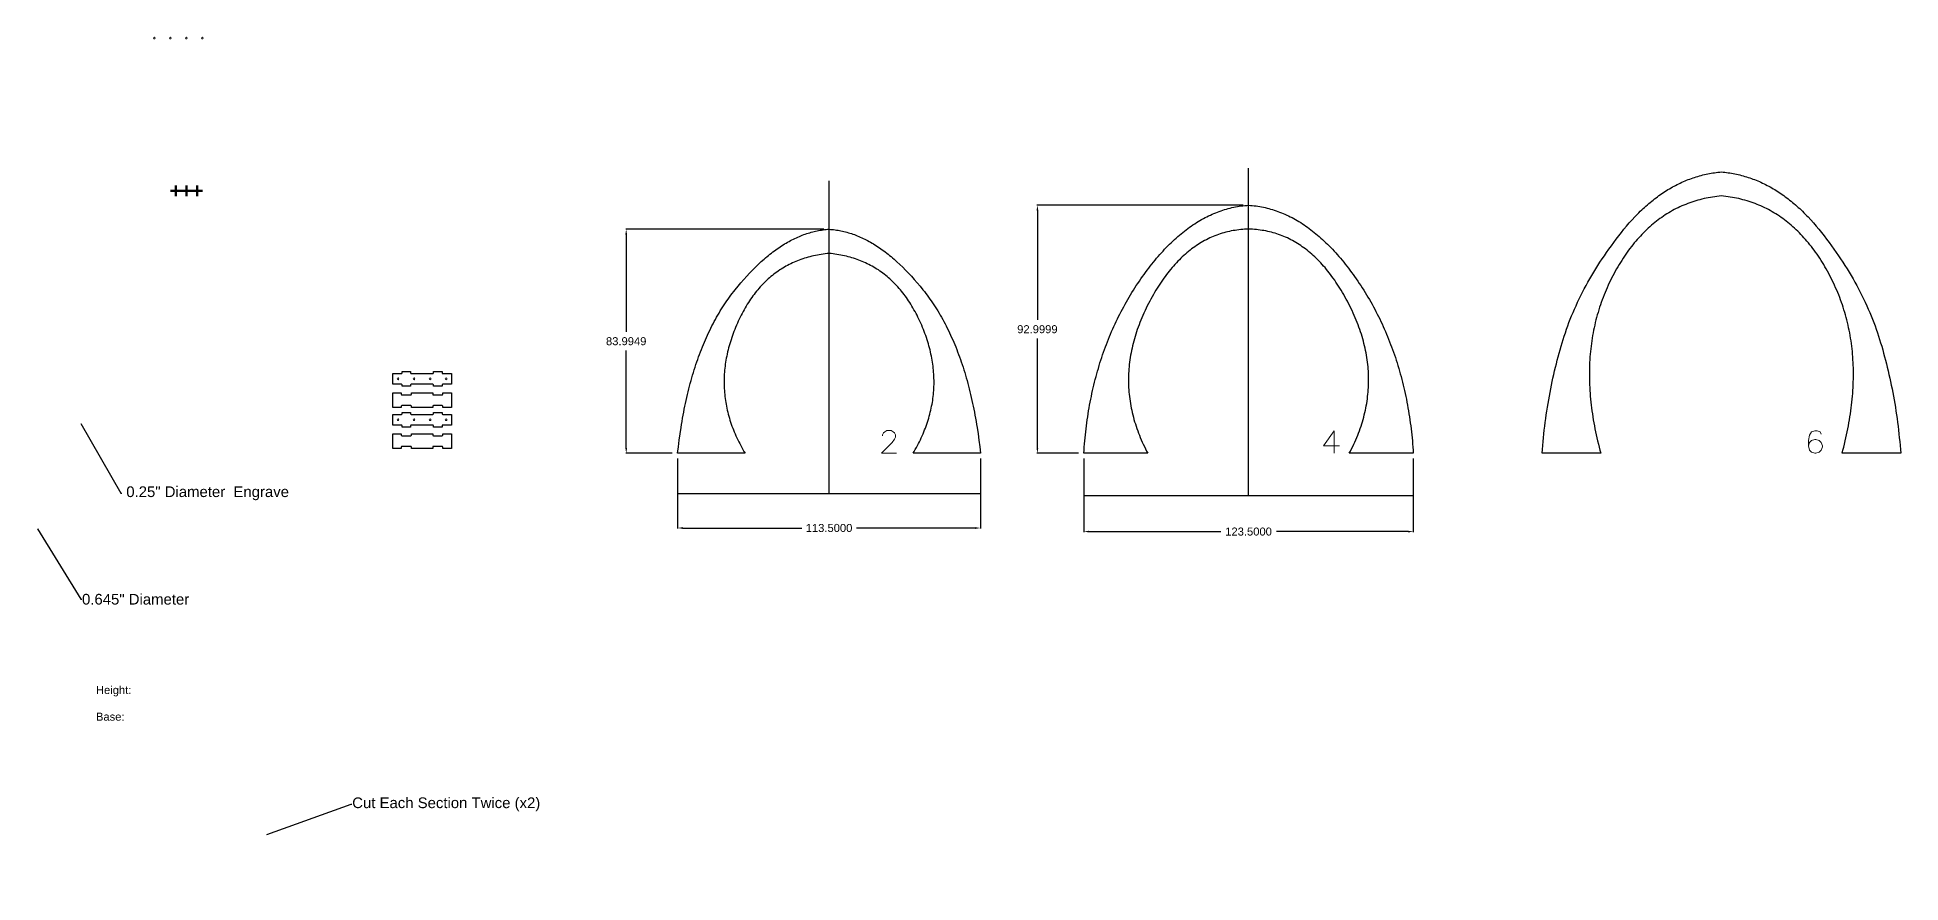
# Model space of a CAD drawing. Header units: inches. Extents: x -241 to 12541, y -1696 to 1281.
# Drawn here: x -241 to 458, y 34 to 351 of the extents above; entities that cross this region are included whole.
import ezdxf
from ezdxf import colors
from ezdxf.entities.mleader import LeaderData, LeaderLine
from ezdxf.math import Vec2, Vec3

# ---------------------------------------------------------------- set-up
doc = ezdxf.new("R2010")
doc.units = ezdxf.units.IN
doc.header["$MEASUREMENT"] = 0
doc.header["$PDMODE"] = 2
doc.header["$PDSIZE"] = 2
for name, color, linetype, lineweight in [('Annotation', 7, 'Continuous', 9), ('Drilling', 3, 'Continuous', 13), ('Engrave', 4, 'Continuous', 50)]:
    doc.layers.add(name, color=color, linetype=linetype, lineweight=lineweight)
doc.styles.get("Standard").update_dxf_attribs({"font": 'Arial.ttf'})
doc.dimstyles.get("Standard").update_dxf_attribs({"dimtxt": 3, "dimasz": 2, "dimexe": 0.18, "dimexo": 2, "dimgap": 2, "dimtad": 0, "dimtih": 1, "dimtoh": 1, "dimdec": 4, "dimzin": 0, "dimdsep": 46, "dimtxsty": 'Standard', "dimcen": 0.09, "dimadec": 0, "dimazin": 0, "dimtfac": 1, "dimtdec": 4, "dimtofl": 0, "dimtmove": 0, "dimatfit": 3, "dimfxl": 1, "dimtolj": 1, "dimtzin": 0, "dimarcsym": 0})

# ---------------------------------------------------------------- blocks, each defined once
blk = doc.blocks.new('*U124')
at = {"layer": 'Drilling'}
blk.add_circle((0, 0), 0.333, dxfattribs=at)
blk = doc.blocks.new('*U125')
at = {"layer": 'Drilling', "color": 0, "linetype": 'ByBlock', "lineweight": -2, "transparency": 16777216}
for p in [(-18, 0), (-12, 0), (-6, 0), (0, 0)]:
    blk.add_blockref('*U124', p, dxfattribs=at)
blk = doc.blocks.new('*U318')
at = {"layer": 'Drilling'}
blk.add_circle((0, 0), 0.333, dxfattribs=at)
blk = doc.blocks.new('*U319')
at = {"layer": 'Drilling', "color": 0, "linetype": 'ByBlock', "lineweight": -2, "transparency": 16777216}
for p in [(-18, 0), (-12, 0), (-6, 0), (0, 0)]:
    blk.add_blockref('*U318', p, dxfattribs=at)
blk = doc.blocks.new('*D504')
at = {"color": 0, "lineweight": -2, "transparency": 16777216}
for p, q in [((-0.76, 192.84), (-0.76, 166.66)), ((112.74, 192.84), (112.74, 166.66)), ((1.24, 166.84), (45.75, 166.84)), ((110.74, 166.84), (66.24, 166.84))]:
    blk.add_line(p, q, dxfattribs=at)
at = {"color": 0, "transparency": 16777216}
for points in [[(1.24, 167.17), (1.24, 166.5), (-0.76, 166.84)], [(110.74, 167.17), (110.74, 166.5), (112.74, 166.84)]]:
    blk.add_solid(points, dxfattribs=at)
at = {"color": 0, "transparency": 16777216, "insert": (55.99, 166.84), "char_height": 3, "attachment_point": 5}
blk.add_mtext('\\A1;113.5000', dxfattribs=at)
blk = doc.blocks.new('*D505')
at = {"color": 0, "lineweight": -2, "transparency": 16777216}
for p, q in [((151.48, 192.84), (151.48, 165.31)), ((274.98, 192.84), (274.98, 165.31)), ((153.48, 165.49), (202.81, 165.49)), ((272.98, 165.49), (223.64, 165.49))]:
    blk.add_line(p, q, dxfattribs=at)
at = {"color": 0, "transparency": 16777216}
for points in [[(153.48, 165.83), (153.48, 165.16), (151.48, 165.49)], [(272.98, 165.83), (272.98, 165.16), (274.98, 165.49)]]:
    blk.add_solid(points, dxfattribs=at)
at = {"color": 0, "transparency": 16777216, "insert": (213.23, 165.49), "char_height": 3, "attachment_point": 5}
blk.add_mtext('\\A1;123.5000', dxfattribs=at)
blk = doc.blocks.new('*D506')
at = {"color": 0, "lineweight": -2, "transparency": 16777216}
for p, q in [((211.23, 287.84), (133.9, 287.84)), ((134.08, 285.84), (134.08, 244.86)), ((134.08, 196.84), (134.08, 237.82)), ((149.48, 194.84), (133.9, 194.84))]:
    blk.add_line(p, q, dxfattribs=at)
at = {"color": 0, "transparency": 16777216}
for points in [[(133.75, 285.84), (134.42, 285.84), (134.08, 287.84)], [(133.75, 196.84), (134.42, 196.84), (134.08, 194.84)]]:
    blk.add_solid(points, dxfattribs=at)
at = {"color": 0, "transparency": 16777216, "insert": (134.08, 241.34), "char_height": 3, "attachment_point": 5}
blk.add_mtext('\\A1;92.9999', dxfattribs=at)
blk = doc.blocks.new('*D507')
at = {"color": 0, "lineweight": -2, "transparency": 16777216}
for p, q in [((53.99, 278.84), (-20.22, 278.84)), ((-20.04, 276.84), (-20.04, 240.36)), ((-20.04, 196.84), (-20.04, 233.32)), ((-2.76, 194.84), (-20.22, 194.84))]:
    blk.add_line(p, q, dxfattribs=at)
at = {"color": 0, "transparency": 16777216}
for points in [[(-20.37, 276.84), (-19.7, 276.84), (-20.04, 278.84)], [(-20.37, 196.84), (-19.7, 196.84), (-20.04, 194.84)]]:
    blk.add_solid(points, dxfattribs=at)
at = {"color": 0, "transparency": 16777216, "insert": (-20.04, 236.84), "char_height": 3, "attachment_point": 5}
blk.add_mtext('\\A1;83.9949', dxfattribs=at)
blk = doc.blocks.new('*U520')
at = {"layer": 'Engrave'}
blk.add_point((0, 0), dxfattribs=at)
blk = doc.blocks.new('*U521')
at = {"layer": 'Engrave', "color": 0, "linetype": 'ByBlock', "lineweight": -2, "transparency": 16777216}
for p in [(0, 0), (4, 0), (8, 0)]:
    blk.add_blockref('*U520', p, dxfattribs=at)

msp = doc.modelspace()

# ---------------------------------------------------------------- linework, layer by layer
for p, q in [((213.22508, 179.07634), (213.22508, 301.71345)), ((55.99485, 179.74885), (55.99485, 296.94762)), ((-0.75514, 179.74928), (112.74485, 179.74842)), ((151.47508, 179.07634), (274.97508, 179.07634))]:
    msp.add_line(p, q)
for points in [[(391.09675, 300.27461), (391.73845, 300.2028), (392.37783, 300.1223), (393.01487, 300.03313), (393.64958, 299.93528), (394.28196, 299.82874), (394.91201, 299.71353), (395.53972, 299.58964), (396.1651, 299.45706), (396.78815, 299.31581), (397.40887, 299.16587), (398.02725, 299.00726), (398.6433, 298.83997), (399.25702, 298.66399), (399.86841, 298.47934), (400.47747, 298.286), (401.08419, 298.08399), (401.68858, 297.87329), (402.29064, 297.65392), (402.89036, 297.42586), (403.48776, 297.18913), (404.08282, 296.94371), (404.67555, 296.68962), (405.26594, 296.42684), (405.85401, 296.15539), (406.43974, 295.87525), (407.02314, 295.58644), (407.60421, 295.28894), (408.18294, 294.98277), (408.75934, 294.66791), (409.33341, 294.34438), (409.90515, 294.01216), (410.47456, 293.67126), (411.04163, 293.32169), (411.60637, 292.96343), (412.16878, 292.5965), (412.72886, 292.22088), (413.2866, 291.83658), (413.84201, 291.44361), (414.39509, 291.04195), (414.94584, 290.63161), (415.49425, 290.2126), (416.04034, 289.7849), (416.58409, 289.34853), (417.1255, 288.90347), (417.66459, 288.44973), (418.20134, 287.98731), (418.73576, 287.51622), (419.26785, 287.03644), (419.79761, 286.54798), (420.32503, 286.05085), (420.85012, 285.54503), (421.37288, 285.03053), (421.89331, 284.50735), (422.4114, 283.9755), (422.92717, 283.43496), (423.95169, 282.32784), (424.96689, 281.18601), (425.97276, 280.00945), (426.9693, 278.79818), (427.95204, 277.56886), (428.91649, 276.33819), (429.86267, 275.10617), (430.79056, 273.87279), (431.70018, 272.63806), (432.59151, 271.40197), (433.46457, 270.16452), (434.31935, 268.92572), (435.15584, 267.68557), (435.97406, 266.44406), (436.774, 265.20119), (437.55565, 263.95697), (438.31903, 262.7114), (439.06412, 261.46447), (439.79094, 260.21618), (440.49948, 258.96654), (441.18973, 257.71554), (441.86171, 256.46319), (442.51541, 255.20949), (443.15083, 253.95443), (443.76796, 252.69801), (444.36682, 251.44024), (444.9474, 250.18111), (445.5097, 248.92063), (446.05371, 247.65879), (446.57945, 246.3956), (447.08691, 245.13105), (447.57609, 243.86515), (448.04698, 242.59789), (448.4996, 241.32928), (448.93394, 240.05931), (449.35, 238.78799), (449.75233, 237.51282), (450.14547, 236.23131), (450.52943, 234.94346), (450.90421, 233.64927), (451.26981, 232.34874), (451.62623, 231.04187), (451.97346, 229.72865), (452.31152, 228.4091), (452.64039, 227.08321), (452.96007, 225.75097), (453.27058, 224.4124), (453.57191, 223.06748), (453.86405, 221.71622), (454.14701, 220.35863), (454.42078, 218.99469), (454.68538, 217.62441), (454.94079, 216.24779), (455.18703, 214.86483), (455.42408, 213.47553), (455.65194, 212.07989), (455.87063, 210.67791), (456.08013, 209.26959), (456.28045, 207.85493), (456.47159, 206.43392), (456.65355, 205.00658), (456.82632, 203.57289), (456.98992, 202.13287), (457.14433, 200.6865), (457.28956, 199.2338), (457.4256, 197.77475), (457.55247, 196.30936), (457.67015, 194.83764), (435.66457, 194.83766), (435.97928, 196.0027), (436.28198, 197.16332), (436.57266, 198.31952), (436.85133, 199.4713), (437.11799, 200.61866), (437.37263, 201.7616), (437.61525, 202.90013), (437.84586, 204.03423), (438.06446, 205.16392), (438.27104, 206.28919), (438.46561, 207.41004), (438.64817, 208.52647), (438.8187, 209.63848), (438.97723, 210.74608), (439.12374, 211.84925), (439.25823, 212.94801), (439.38072, 214.04235), (439.49118, 215.13227), (439.58963, 216.21777), (439.67607, 217.29885), (439.7505, 218.37551), (439.8129, 219.44776), (439.8633, 220.51558), (439.90168, 221.57899), (439.92804, 222.63798), (439.94239, 223.69255), (439.94473, 224.7427), (439.93505, 225.78844), (439.91336, 226.82975), (439.87965, 227.86665), (439.83393, 228.89913), (439.7762, 229.92719), (439.70645, 230.95083), (439.62468, 231.97005), (439.5309, 232.98485), (439.42511, 233.99523), (439.3073, 235.0012), (439.17748, 236.00275), (439.03564, 236.99988), (438.88179, 237.99259), (438.71592, 238.98088), (438.53804, 239.96475), (438.34815, 240.9442), (438.14624, 241.91924), (437.93231, 242.88986), (437.70637, 243.85606), (437.46842, 244.81783), (437.21845, 245.7752), (436.95647, 246.72814), (436.68248, 247.67666), (436.39646, 248.62077), (436.09844, 249.56045), (435.7884, 250.49572), (435.46635, 251.42657), (435.13228, 252.353), (434.78619, 253.27501), (434.4281, 254.19261), (434.05798, 255.10578), (433.67586, 256.01454), (433.28172, 256.91888), (432.87556, 257.81879), (432.45739, 258.7143), (432.02721, 259.60538), (431.58501, 260.49204), (431.13376, 261.37021), (430.67644, 262.23579), (430.21304, 263.0888), (429.74356, 263.92923), (429.268, 264.75708), (428.78637, 265.57235), (428.29866, 266.37504), (427.80487, 267.16515), (427.305, 267.94268), (426.79906, 268.70764), (426.28703, 269.46002), (425.76893, 270.19981), (425.24476, 270.92703), (424.7145, 271.64167), (424.17817, 272.34373), (423.63576, 273.03321), (423.08727, 273.71011), (422.5327, 274.37443), (421.97206, 275.02618), (421.40534, 275.66534), (420.83254, 276.29193), (420.25366, 276.90594), (419.66871, 277.50737), (419.07768, 278.09622), (418.48057, 278.67249), (417.87738, 279.23618), (417.26812, 279.78729), (416.65277, 280.32582), (416.03135, 280.85178), (415.40385, 281.36515), (414.77028, 281.86595), (414.13063, 282.35417), (413.48489, 282.82981), (412.83309, 283.29287), (412.1752, 283.74335), (411.51124, 284.18125), (410.84119, 284.60657), (410.16507, 285.01932), (409.48288, 285.41948), (408.7946, 285.80707), (408.10025, 286.18208), (407.39982, 286.5445), (406.69331, 286.89435), (405.98073, 287.23162), (405.26206, 287.55632), (404.53732, 287.86843), (403.8065, 288.16796), (403.06961, 288.45492), (402.32663, 288.72929), (401.57758, 288.99109), (400.82245, 289.24031), (400.06125, 289.47695), (399.29396, 289.70101), (398.5206, 289.91249), (397.74116, 290.11139), (396.95564, 290.29771), (396.16405, 290.47146), (395.36637, 290.63262), (394.56262, 290.78121), (393.7528, 290.91721), (392.93689, 291.04064), (392.11491, 291.15149), (391.28685, 291.24976), (390.45271, 291.33545), (389.61857, 291.24976), (388.79051, 291.15149), (387.96852, 291.04064), (387.15262, 290.91721), (386.34279, 290.78121), (385.53904, 290.63262), (384.74137, 290.47146), (383.94977, 290.29771), (383.16425, 290.11139), (382.38481, 289.91249), (381.61145, 289.70101), (380.84417, 289.47695), (380.08296, 289.24031), (379.32783, 288.99109), (378.57878, 288.72929), (377.8358, 288.45492), (377.09891, 288.16796), (376.36809, 287.86843), (375.64335, 287.55632), (374.92469, 287.23162), (374.2121, 286.89435), (373.50559, 286.5445), (372.80516, 286.18208), (372.11081, 285.80707), (371.42254, 285.41948), (370.74034, 285.01932), (370.06422, 284.60657), (369.39418, 284.18125), (368.73021, 283.74335), (368.07233, 283.29287), (367.42052, 282.82981), (366.77479, 282.35417), (366.13513, 281.86595), (365.50156, 281.36515), (364.87406, 280.85178), (364.25264, 280.32582), (363.6373, 279.78729), (363.02803, 279.23618), (362.42485, 278.67249), (361.82774, 278.09622), (361.2367, 277.50737), (360.65175, 276.90594), (360.07287, 276.29193), (359.50007, 275.66534), (358.93335, 275.02618), (358.37271, 274.37443), (357.81814, 273.71011), (357.26965, 273.03321), (356.72724, 272.34373), (356.19091, 271.64167), (355.66066, 270.92703), (355.13648, 270.19981), (354.61838, 269.46002), (354.10636, 268.70764), (353.60041, 267.94268), (353.10054, 267.16515), (352.60676, 266.37504), (352.11904, 265.57235), (351.63741, 264.75708), (351.16185, 263.92923), (350.69238, 263.0888), (350.22897, 262.23579), (349.77165, 261.37021), (349.32041, 260.49204), (348.87821, 259.60538), (348.44802, 258.7143), (348.02985, 257.81879), (347.6237, 256.91888), (347.22956, 256.01454), (346.84743, 255.10578), (346.47732, 254.19261), (346.11922, 253.27501), (345.77314, 252.353), (345.43907, 251.42657), (345.11701, 250.49572), (344.80697, 249.56045), (344.50895, 248.62077), (344.22294, 247.67666), (343.94894, 246.72814), (343.68696, 245.7752), (343.43699, 244.81783), (343.19904, 243.85606), (342.9731, 242.88986), (342.75918, 241.91924), (342.55727, 240.9442), (342.36737, 239.96475), (342.18949, 238.98088), (342.02362, 237.99259), (341.86977, 236.99988), (341.72794, 236.00275), (341.59811, 235.0012), (341.48031, 233.99523), (341.37451, 232.98485), (341.28073, 231.97005), (341.19897, 230.95083), (341.12922, 229.92719), (341.07148, 228.89913), (341.02576, 227.86665), (340.99205, 226.82975), (340.97036, 225.78844), (340.96068, 224.7427), (340.96302, 223.69255), (340.97737, 222.63798), (341.00373, 221.57899), (341.04211, 220.51558), (341.09251, 219.44776), (341.15492, 218.37551), (341.22934, 217.29885), (341.31578, 216.21777), (341.41423, 215.13227), (341.5247, 214.04235), (341.64718, 212.94801), (341.78167, 211.84925), (341.92818, 210.74608), (342.08671, 209.63848), (342.25725, 208.52647), (342.4398, 207.41004), (342.63437, 206.28919), (342.84095, 205.16392), (343.05955, 204.03423), (343.29016, 202.90013), (343.53279, 201.7616), (343.78743, 200.61866), (344.05408, 199.4713), (344.33275, 198.31952), (344.62343, 197.16332), (344.92613, 196.0027), (345.24085, 194.83766), (323.23526, 194.83764), (323.35295, 196.30936), (323.47981, 197.77475), (323.61586, 199.2338), (323.76109, 200.6865), (323.9155, 202.13287), (324.07909, 203.57289), (324.25186, 205.00658), (324.43382, 206.43392), (324.62496, 207.85493), (324.82528, 209.26959), (325.03479, 210.67791), (325.25347, 212.07989), (325.48134, 213.47553), (325.71839, 214.86483), (325.96462, 216.24779), (326.22003, 217.62441), (326.48463, 218.99469), (326.75841, 220.35863), (327.04137, 221.71622), (327.33351, 223.06748), (327.63483, 224.4124), (327.94534, 225.75097), (328.26503, 227.08321), (328.5939, 228.4091), (328.93195, 229.72865), (329.27918, 231.04187), (329.6356, 232.34874), (330.0012, 233.64927), (330.37598, 234.94346), (330.75994, 236.23131), (331.15309, 237.51282), (331.55541, 238.78799), (331.97147, 240.05931), (332.40581, 241.32928), (332.85843, 242.59789), (333.32933, 243.86515), (333.8185, 245.13105), (334.32596, 246.3956), (334.8517, 247.65879), (335.39572, 248.92063), (335.95802, 250.18111), (336.53859, 251.44024), (337.13745, 252.69801), (337.75459, 253.95443), (338.39, 255.20949), (339.0437, 256.46319), (339.71568, 257.71554), (340.40594, 258.96654), (341.11447, 260.21618), (341.84129, 261.46447), (342.58639, 262.7114), (343.34976, 263.95697), (344.13142, 265.20119), (344.93135, 266.44406), (345.74957, 267.68557), (346.58607, 268.92572), (347.44084, 270.16452), (348.3139, 271.40197), (349.20523, 272.63806), (350.11485, 273.87279), (351.04275, 275.10617), (351.98892, 276.33819), (352.95338, 277.56886), (353.93611, 278.79818), (354.93265, 280.00945), (355.93852, 281.18601), (356.95372, 282.32784), (357.97825, 283.43496), (358.49401, 283.9755), (359.0121, 284.50735), (359.53253, 285.03053), (360.05529, 285.54503), (360.58038, 286.05085), (361.10781, 286.54798), (361.63756, 287.03644), (362.16965, 287.51622), (362.70407, 287.98731), (363.24082, 288.44973), (363.77991, 288.90347), (364.32133, 289.34853), (364.86508, 289.7849), (365.41116, 290.2126), (365.95957, 290.63161), (366.51032, 291.04195), (367.0634, 291.44361), (367.61881, 291.83658), (368.17656, 292.22088), (368.73663, 292.5965), (369.29904, 292.96343), (369.86378, 293.32169), (370.43086, 293.67126), (371.00026, 294.01216), (371.572, 294.34438), (372.14607, 294.66791), (372.72247, 294.98277), (373.30121, 295.28894), (373.88227, 295.58644), (374.46567, 295.87525), (375.05141, 296.15539), (375.63947, 296.42684), (376.22987, 296.68962), (376.8226, 296.94371), (377.41766, 297.18913), (378.01505, 297.42586), (378.61478, 297.65392), (379.21683, 297.87329), (379.82122, 298.08399), (380.42795, 298.286), (381.037, 298.47934), (381.64839, 298.66399), (382.26211, 298.83997), (382.87816, 299.00726), (383.49655, 299.16587), (384.11726, 299.31581), (384.74031, 299.45706), (385.36569, 299.58964), (385.99341, 299.71353), (386.62345, 299.82874), (387.25583, 299.93528), (387.89054, 300.03313), (388.52758, 300.1223), (389.16696, 300.2028), (389.80867, 300.27461), (390.45271, 300.33774)], [(250.97411, 194.83764), (251.41786, 195.68002), (251.84761, 196.52308), (252.26336, 197.3668), (252.66514, 198.21118), (253.05291, 199.05622), (253.42672, 199.90191), (253.78651, 200.74826), (254.13233, 201.59529), (254.46416, 202.44297), (254.782, 203.2913), (255.08584, 204.1403), (255.3757, 204.98996), (255.65158, 205.84027), (255.91345, 206.69126), (256.16134, 207.5429), (256.39525, 208.39521), (256.61515, 209.24816), (256.82108, 210.10179), (257.01301, 210.95607), (257.19095, 211.81101), (257.35493, 212.66661), (257.50489, 213.52287), (257.64087, 214.3798), (257.76286, 215.23739), (257.87086, 216.09564), (257.96487, 216.95454), (258.04489, 217.81411), (258.11093, 218.67433), (258.16297, 219.53522), (258.20102, 220.39676), (258.22508, 221.25897), (258.23516, 222.12184), (258.23125, 222.98536), (258.21334, 223.84955), (258.18145, 224.7144), (258.13558, 225.57991), (258.07572, 226.44608), (258.00186, 227.31291), (257.91401, 228.1804), (257.81218, 229.04855), (257.69634, 229.91737), (257.56652, 230.78684), (257.42272, 231.65697), (257.26494, 232.52776), (257.09315, 233.39922), (256.90737, 234.27133), (256.70762, 235.14411), (256.49387, 236.01754), (256.26614, 236.89164), (256.02441, 237.7664), (255.76869, 238.64182), (255.49898, 239.51789), (255.21529, 240.39462), (254.91761, 241.27202), (254.60593, 242.15008), (254.28027, 243.0288), (253.94062, 243.90818), (253.58698, 244.78821), (253.21936, 245.66891), (252.83773, 246.55027), (252.44212, 247.43229), (252.03254, 248.31497), (251.60894, 249.19832), (251.17137, 250.08232), (250.72448, 250.95986), (250.27295, 251.82382), (249.8168, 252.67419), (249.35601, 253.51097), (248.89058, 254.33418), (248.42051, 255.1438), (247.94582, 255.93984), (247.46647, 256.72229), (246.9825, 257.49116), (246.49389, 258.24644), (246.00065, 258.98815), (245.50277, 259.71626), (245.00026, 260.43079), (244.49309, 261.13176), (243.98132, 261.81911), (243.46489, 262.4929), (242.94383, 263.15309), (242.41815, 263.79971), (241.88782, 264.43275), (241.35284, 265.05219), (240.81325, 265.65805), (240.26901, 266.25033), (239.72014, 266.82902), (239.16664, 267.39414), (238.60848, 267.94566), (238.0457, 268.48361), (237.47829, 269.00797), (236.90623, 269.51875), (236.32955, 270.01594), (235.74823, 270.49955), (235.16229, 270.96957), (234.57168, 271.426), (233.97645, 271.86886), (233.37659, 272.29814), (232.77209, 272.71382), (232.16295, 273.11593), (231.54918, 273.50446), (230.93077, 273.87937), (230.30773, 274.24073), (229.68005, 274.5885), (229.04773, 274.92269), (228.41079, 275.24329), (227.7692, 275.5503), (227.12298, 275.84375), (226.47214, 276.12358), (225.81664, 276.38986), (225.15651, 276.64254), (224.49175, 276.88162), (223.82234, 277.10715), (223.1483, 277.31907), (222.46964, 277.51743), (221.78633, 277.70218), (221.09839, 277.87336), (220.40582, 278.03096), (219.70859, 278.17497), (219.00675, 278.30539), (218.30027, 278.42223), (217.58915, 278.52548), (216.8734, 278.61516), (216.15301, 278.69126), (215.42797, 278.75376), (214.6983, 278.80269), (213.96401, 278.83802), (213.22508, 278.85977), (212.48614, 278.83802), (211.75184, 278.80269), (211.02218, 278.75376), (210.29715, 278.69126), (209.57676, 278.61516), (208.86101, 278.52548), (208.14989, 278.42223), (207.4434, 278.30539), (206.74155, 278.17497), (206.04434, 278.03096), (205.35176, 277.87336), (204.66382, 277.70218), (203.98051, 277.51743), (203.30184, 277.31907), (202.6278, 277.10715), (201.95841, 276.88162), (201.29365, 276.64254), (200.63351, 276.38986), (199.97802, 276.12358), (199.32716, 275.84375), (198.68094, 275.5503), (198.03936, 275.24329), (197.40241, 274.92269), (196.77009, 274.5885), (196.14241, 274.24073), (195.51937, 273.87937), (194.90097, 273.50446), (194.28719, 273.11593), (193.67807, 272.71382), (193.07357, 272.29814), (192.47369, 271.86886), (191.87847, 271.426), (191.28787, 270.96957), (190.70191, 270.49955), (190.12059, 270.01594), (189.54391, 269.51875), (188.97186, 269.00797), (188.40444, 268.48361), (187.84166, 267.94566), (187.28352, 267.39414), (186.73001, 266.82902), (186.18115, 266.25033), (185.6369, 265.65805), (185.0973, 265.05219), (184.56234, 264.43275), (184.03201, 263.79971), (183.50632, 263.15309), (182.98526, 262.4929), (182.46884, 261.81911), (181.95705, 261.13176), (181.4499, 260.43079), (180.94739, 259.71626), (180.4495, 258.98815), (179.95626, 258.24644), (179.46765, 257.49116), (178.98368, 256.72229), (178.50434, 255.93984), (178.02964, 255.1438), (177.55957, 254.33418), (177.09415, 253.51097), (176.63334, 252.67419), (176.17719, 251.82382), (175.72566, 250.95986), (175.27877, 250.08232), (174.8412, 249.19832), (174.41762, 248.31497), (174.00802, 247.43229), (173.61241, 246.55027), (173.2308, 245.66891), (172.86318, 244.78821), (172.50952, 243.90818), (172.16987, 243.0288), (171.84422, 242.15008), (171.53254, 241.27202), (171.23486, 240.39462), (170.95116, 239.51789), (170.68145, 238.64182), (170.42575, 237.7664), (170.18401, 236.89164), (169.95627, 236.01754), (169.74252, 235.14411), (169.54277, 234.27133), (169.357, 233.39922), (169.18522, 232.52776), (169.02743, 231.65697), (168.88362, 230.78684), (168.7538, 229.91737), (168.63798, 229.04855), (168.53615, 228.1804), (168.4483, 227.31291), (168.37444, 226.44608), (168.31457, 225.57991), (168.26869, 224.7144), (168.2368, 223.84955), (168.2189, 222.98536), (168.21498, 222.12184), (168.22507, 221.25897), (168.24914, 220.39676), (168.28718, 219.53522), (168.33923, 218.67433), (168.40526, 217.81411), (168.48529, 216.95454), (168.5793, 216.09564), (168.6873, 215.23739), (168.80929, 214.3798), (168.94526, 213.52287), (169.09523, 212.66661), (169.25919, 211.81101), (169.43714, 210.95607), (169.62907, 210.10179), (169.835, 209.24816), (170.0549, 208.39521), (170.28882, 207.5429), (170.5367, 206.69126), (170.79858, 205.84027), (171.07445, 204.98996), (171.3643, 204.1403), (171.66815, 203.2913), (171.986, 202.44297), (172.31782, 201.59529), (172.66364, 200.74826), (173.02344, 199.90191), (173.39723, 199.05622), (173.78501, 198.21118), (174.18679, 197.3668), (174.60255, 196.52308), (175.0323, 195.68002), (175.47575, 194.83709), (151.47508, 194.83772), (151.553, 196.00702), (151.63877, 197.17125), (151.73241, 198.33036), (151.8339, 199.48437), (151.94323, 200.63329), (152.06044, 201.77712), (152.1855, 202.91584), (152.3184, 204.04947), (152.45916, 205.178), (152.60779, 206.30141), (152.76427, 207.41975), (152.92861, 208.53298), (153.10079, 209.64111), (153.28084, 210.74414), (153.46875, 211.84208), (153.6645, 212.93491), (153.86812, 214.02265), (154.07959, 215.10529), (154.29891, 216.18284), (154.52609, 217.25527), (154.76114, 218.32262), (155.00402, 219.38487), (155.25477, 220.44202), (155.51339, 221.49407), (155.77984, 222.54102), (156.05416, 223.58287), (156.33634, 224.61962), (156.62637, 225.65129), (156.92425, 226.67784), (157.23, 227.6993), (157.54359, 228.71566), (157.86505, 229.72693), (158.19436, 230.73309), (158.53152, 231.73416), (158.87655, 232.73012), (159.22943, 233.721), (159.59016, 234.70676), (159.95875, 235.68743), (160.33519, 236.66301), (160.7195, 237.63348), (161.11165, 238.59886), (161.51166, 239.55914), (161.91952, 240.51432), (162.33526, 241.4644), (162.75884, 242.40939), (163.19027, 243.34927), (163.62957, 244.28405), (164.07672, 245.21375), (164.53172, 246.13833), (164.99458, 247.05783), (165.4653, 247.97222), (165.94387, 248.88151), (166.4303, 249.78571), (166.92459, 250.68482), (167.42673, 251.5788), (167.93672, 252.46771), (168.45458, 253.35152), (168.98029, 254.23022), (169.51384, 255.10382), (170.05527, 255.97232), (170.60455, 256.83573), (171.16168, 257.69404), (171.72666, 258.54726), (172.29951, 259.39537), (172.87726, 260.23466), (173.45697, 261.06143), (174.03865, 261.87565), (174.62227, 262.67733), (175.20786, 263.46648), (175.79541, 264.24311), (176.38491, 265.00719), (176.97639, 265.75873), (177.5698, 266.49773), (178.16519, 267.22421), (178.76254, 267.93815), (179.36183, 268.63955), (179.96309, 269.32841), (180.56632, 270.00475), (181.1715, 270.66854), (181.77864, 271.31979), (182.38773, 271.95851), (182.99879, 272.58469), (183.6118, 273.19834), (184.22677, 273.79946), (184.8437, 274.38802), (185.46259, 274.96407), (186.08344, 275.52757), (186.70626, 276.07854), (187.33102, 276.61697), (187.95776, 277.14286), (188.58644, 277.65622), (189.21709, 278.15704), (189.84969, 278.64533), (190.48426, 279.12108), (191.12077, 279.58429), (191.75926, 280.03497), (192.3997, 280.47311), (193.04211, 280.89872), (193.68647, 281.31179), (194.33279, 281.71233), (194.98107, 282.10033), (195.6313, 282.47579), (196.2835, 282.83871), (196.93765, 283.18909), (197.59376, 283.52696), (198.25184, 283.85227), (198.91187, 284.16505), (199.57386, 284.46529), (200.23782, 284.75301), (200.90372, 285.02819), (201.57158, 285.29082), (202.24141, 285.54093), (202.9132, 285.77848), (203.58694, 286.00351), (204.26265, 286.21601), (204.94032, 286.41597), (205.61994, 286.60339), (206.30151, 286.77827), (206.98507, 286.94062), (207.67055, 287.09043), (208.35801, 287.22771), (209.04743, 287.35246), (209.7388, 287.46465), (210.43215, 287.56432), (211.12744, 287.65146), (211.82469, 287.72604), (212.52391, 287.78811), (213.22508, 287.83759), (213.92625, 287.78802), (214.62545, 287.72596), (215.32272, 287.65137), (216.01801, 287.56423), (216.71134, 287.46457), (217.40272, 287.35237), (218.09214, 287.22762), (218.77959, 287.09034), (219.46509, 286.94054), (220.14864, 286.77819), (220.83022, 286.6033), (221.50983, 286.41589), (222.1875, 286.21593), (222.8632, 286.00343), (223.53695, 285.7784), (224.20873, 285.54084), (224.87857, 285.29073), (225.54643, 285.02811), (226.21234, 284.75293), (226.8763, 284.46521), (227.53827, 284.16497), (228.19832, 283.85219), (228.85639, 283.52687), (229.5125, 283.18901), (230.16665, 282.83862), (230.81886, 282.47571), (231.46909, 282.10025), (232.11737, 281.71225), (232.76369, 281.31171), (233.40805, 280.89864), (234.05044, 280.47302), (234.69089, 280.03489), (235.32937, 279.58421), (235.96589, 279.121), (236.60045, 278.64525), (237.23307, 278.15696), (237.8637, 277.65614), (238.4924, 277.14277), (239.11912, 276.61689), (239.74389, 276.07846), (240.3667, 275.52748), (240.98755, 274.96398), (241.60644, 274.38794), (242.22337, 273.79937), (242.83836, 273.19826), (243.45136, 272.58461), (244.06243, 271.95843), (244.67152, 271.31971), (245.27865, 270.66846), (245.88384, 270.00466), (246.48705, 269.32833), (247.08832, 268.63947), (247.68762, 267.93807), (248.28497, 267.22412), (248.88034, 266.49765), (249.47377, 265.75865), (250.06523, 265.00711), (250.65475, 264.24302), (251.24229, 263.4664), (251.82787, 262.67725), (252.41151, 261.87557), (252.99318, 261.06134), (253.57289, 260.23458), (254.15065, 259.39529), (254.72348, 258.54718), (255.28847, 257.69396), (255.84561, 256.83565), (256.39489, 255.97223), (256.9363, 255.10373), (257.46987, 254.23014), (257.99558, 253.35144), (258.51343, 252.46762), (259.02343, 251.57872), (259.52555, 250.68473), (260.01986, 249.78562), (260.50629, 248.88143), (260.98486, 247.97214), (261.45557, 247.05775), (261.91844, 246.13825), (262.37344, 245.21366), (262.82058, 244.28397), (263.25989, 243.34919), (263.69132, 242.4093), (264.1149, 241.46432), (264.53062, 240.51423), (264.93848, 239.55905), (265.3385, 238.59877), (265.73066, 237.6334), (266.11495, 236.66293), (266.49141, 235.68734), (266.86, 234.70668), (267.22073, 233.72091), (267.57361, 232.73004), (267.91864, 231.73408), (268.25579, 230.73301), (268.58511, 229.72684), (268.90655, 228.71558), (269.22016, 227.69922), (269.5259, 226.67776), (269.82377, 225.65121), (270.11382, 224.61954), (270.396, 223.58279), (270.6703, 222.54094), (270.93676, 221.49398), (271.19537, 220.44194), (271.44612, 219.38479), (271.68901, 218.32254), (271.92405, 217.25519), (272.15125, 216.18276), (272.37058, 215.10521), (272.58202, 214.02257), (272.78565, 212.93483), (272.9814, 211.842), (273.1693, 210.74405), (273.34934, 209.64102), (273.52155, 208.5329), (273.68589, 207.41966), (273.84236, 206.30133), (273.99098, 205.17791), (274.13175, 204.04939), (274.26466, 202.91576), (274.38972, 201.77704), (274.50691, 200.63321), (274.61626, 199.48429), (274.71775, 198.33027), (274.81139, 197.17116), (274.89715, 196.00694), (274.97508, 194.83764)], [(55.99484, 278.83593), (56.55496, 278.79502), (57.11472, 278.7458), (57.67419, 278.68657), (58.23332, 278.61734), (58.79214, 278.53811), (59.35065, 278.44884), (59.90882, 278.34961), (60.46669, 278.24033), (61.02423, 278.12107), (61.58146, 277.9918), (62.13837, 277.85254), (62.69496, 277.70323), (63.25123, 277.54397), (63.80718, 277.37466), (64.36283, 277.19536), (64.91814, 277.00604), (65.47314, 276.80675), (66.0278, 276.59741), (66.58218, 276.37809), (67.13622, 276.14879), (67.68994, 275.90943), (68.24336, 275.66011), (68.79644, 275.40075), (69.34921, 275.13141), (69.90165, 274.85205), (70.45379, 274.56268), (71.00559, 274.26333), (71.55709, 273.95394), (72.10828, 273.63457), (72.65914, 273.30518), (73.20968, 272.9658), (73.75989, 272.6164), (74.30979, 272.257), (74.85939, 271.88758), (75.40865, 271.50818), (75.95759, 271.11876), (76.50622, 270.71933), (77.05454, 270.3099), (77.60253, 269.89047), (78.15021, 269.46102), (78.69755, 269.02157), (79.24459, 268.57212), (79.79132, 268.11266), (80.33771, 267.64321), (81.42955, 266.67425), (82.52012, 265.66529), (83.60941, 264.61629), (84.69746, 263.52727), (85.78419, 262.39825), (86.86966, 261.22918), (87.95387, 260.02009), (89.0368, 258.77098), (90.11846, 257.48186), (91.19883, 256.15271), (91.73554, 255.47371), (92.26589, 254.78583), (92.78987, 254.08911), (93.30753, 253.38351), (93.81882, 252.66908), (94.32376, 251.94577), (94.82236, 251.21362), (95.31459, 250.47259), (95.8005, 249.72272), (96.28003, 248.964), (96.75322, 248.19639), (97.22005, 247.41994), (97.68055, 246.63464), (98.13469, 245.84047), (98.58248, 245.03744), (99.02391, 244.22555), (99.45901, 243.40482), (99.88775, 242.57521), (100.31014, 241.73675), (100.72618, 240.88943), (101.13586, 240.03325), (101.53919, 239.16822), (101.93618, 238.29433), (102.32682, 237.41157), (102.71109, 236.51997), (103.08904, 235.6195), (103.46062, 234.71016), (103.82584, 233.79198), (104.18475, 232.86494), (104.53728, 231.92902), (104.88346, 230.98427), (105.22329, 230.03065), (105.55676, 229.06818), (105.8839, 228.09683), (106.20468, 227.11665), (106.51911, 226.12759), (106.82719, 225.12969), (107.12891, 224.12291), (107.4243, 223.10727), (107.71332, 222.0828), (107.99598, 221.04946), (108.27232, 220.00726), (108.5423, 218.95619), (108.80593, 217.89627), (109.06321, 216.8275), (109.31412, 215.74986), (109.55871, 214.66336), (109.79693, 213.56801), (110.0288, 212.4638), (110.25433, 211.35073), (110.4735, 210.2288), (110.68632, 209.09801), (110.89279, 207.95837), (111.09291, 206.80987), (111.28669, 205.65251), (111.47411, 204.48629), (111.8299, 202.12727), (112.16029, 199.73283), (112.46526, 197.30294), (112.74485, 194.83928), (87.47208, 194.83764), (87.90068, 195.56276), (88.31726, 196.28868), (88.72184, 197.01539), (89.11441, 197.74287), (89.495, 198.47115), (89.86357, 199.20022), (90.22015, 199.93007), (90.56472, 200.66071), (90.89729, 201.39214), (91.21786, 202.12434), (91.52643, 202.85734), (91.823, 203.59114), (92.10757, 204.32571), (92.38014, 205.06107), (92.64071, 205.79722), (92.88926, 206.53415), (93.12584, 207.27189), (93.3504, 208.0104), (93.56296, 208.74969), (93.76351, 209.48977), (93.95207, 210.23065), (94.12864, 210.97232), (94.29319, 211.71477), (94.44575, 212.458), (94.5863, 213.20202), (94.71486, 213.94683), (94.83141, 214.69243), (94.93596, 215.43882), (95.02851, 216.186), (95.10907, 216.93396), (95.17761, 217.68269), (95.23415, 218.43223), (95.27869, 219.18255), (95.31125, 219.93366), (95.33179, 220.68555), (95.34033, 221.43823), (95.33687, 222.19171), (95.32141, 222.94597), (95.29396, 223.70101), (95.2545, 224.45684), (95.20303, 225.21346), (95.13957, 225.97086), (95.06409, 226.72907), (94.97664, 227.48804), (94.87716, 228.2478), (94.76569, 229.00836), (94.64223, 229.76971), (94.50676, 230.53183), (94.35929, 231.29476), (94.19982, 232.05846), (94.02834, 232.82296), (93.84487, 233.58823), (93.64939, 234.3543), (93.44191, 235.12115), (93.22244, 235.88879), (92.99096, 236.65723), (92.74747, 237.42644), (92.492, 238.19646), (92.22451, 238.96723), (91.94503, 239.73882), (91.65354, 240.51118), (91.35005, 241.28433), (91.03457, 242.05827), (90.70708, 242.833), (90.37033, 243.60258), (90.02705, 244.36108), (89.67725, 245.1085), (89.32091, 245.84484), (88.95805, 246.57009), (88.58865, 247.28427), (88.21273, 247.98737), (87.83028, 248.6794), (87.4413, 249.36033), (87.0458, 250.03019), (86.64378, 250.68897), (86.23522, 251.33668), (85.82012, 251.97329), (85.39851, 252.59884), (84.97037, 253.21329), (84.53569, 253.81666), (84.09451, 254.40897), (83.64678, 254.99018), (83.19253, 255.56032), (82.73175, 256.11939), (82.26444, 256.66736), (81.79059, 257.20426), (81.31023, 257.73007), (80.82334, 258.2448), (80.32993, 258.74847), (79.82997, 259.24104), (79.3235, 259.72252), (78.8105, 260.19296), (78.29097, 260.65229), (77.7649, 261.10054), (77.23232, 261.53772), (76.69321, 261.96382), (76.14757, 262.37882), (75.5954, 262.78276), (75.03669, 263.17562), (74.47147, 263.55739), (73.89972, 263.92808), (73.32143, 264.28769), (72.73662, 264.63623), (72.14529, 264.97368), (71.54741, 265.30005), (70.94303, 265.61534), (70.33211, 265.91955), (69.71466, 266.21268), (69.09069, 266.49475), (68.46018, 266.76572), (67.82315, 267.02559), (67.17958, 267.27441), (66.52951, 267.51215), (65.87289, 267.7388), (65.20975, 267.95437), (64.54008, 268.15886), (63.86387, 268.35226), (63.18115, 268.53459), (62.4919, 268.70584), (61.79611, 268.86601), (61.0938, 269.01511), (60.38497, 269.15312), (59.66959, 269.28005), (58.94771, 269.3959), (58.21929, 269.50065), (57.48434, 269.59434), (56.74286, 269.67696), (55.99484, 269.74848), (55.24684, 269.67696), (54.50537, 269.59434), (53.77043, 269.50065), (53.04201, 269.3959), (52.32011, 269.28005), (51.60475, 269.15312), (50.89591, 269.01511), (50.19361, 268.86601), (49.49782, 268.70584), (48.80857, 268.53459), (48.12584, 268.35226), (47.44964, 268.15886), (46.77997, 267.95437), (46.11683, 267.7388), (45.46022, 267.51215), (44.81012, 267.27441), (44.16657, 267.02559), (43.52954, 266.76572), (42.89904, 266.49475), (42.27505, 266.21268), (41.65761, 265.91955), (41.04668, 265.61534), (40.44229, 265.30005), (39.84443, 264.97368), (39.25309, 264.63623), (38.66829, 264.28769), (38.09, 263.92808), (37.51825, 263.55739), (36.95301, 263.17562), (36.39432, 262.78276), (35.84215, 262.37882), (35.29651, 261.96382), (34.7574, 261.53772), (34.2248, 261.10054), (33.69875, 260.65229), (33.17922, 260.19296), (32.66622, 259.72252), (32.15973, 259.24104), (31.65979, 258.74847), (31.16637, 258.2448), (30.67947, 257.73007), (30.19911, 257.20426), (29.72528, 256.66736), (29.25797, 256.11939), (28.79719, 255.56032), (28.34293, 254.99018), (27.89521, 254.40897), (27.45401, 253.81666), (27.01934, 253.21329), (26.59119, 252.59884), (26.16958, 251.97329), (25.7545, 251.33668), (25.34594, 250.68897), (24.94391, 250.03019), (24.5484, 249.36033), (24.15943, 248.6794), (23.77698, 247.98737), (23.40107, 247.28427), (23.03168, 246.57009), (22.6688, 245.84484), (22.31247, 245.1085), (21.96266, 244.36108), (21.61939, 243.60258), (21.28264, 242.833), (20.95514, 242.05827), (20.63965, 241.28433), (20.33616, 240.51118), (20.04469, 239.73882), (19.76521, 238.96723), (19.49772, 238.19646), (19.24223, 237.42644), (18.99876, 236.65723), (18.76728, 235.88879), (18.5478, 235.12115), (18.34032, 234.3543), (18.14484, 233.58823), (17.96137, 232.82296), (17.7899, 232.05846), (17.63043, 231.29476), (17.48296, 230.53183), (17.34748, 229.76971), (17.22401, 229.00836), (17.11255, 228.2478), (17.01308, 227.48804), (16.92561, 226.72907), (16.85015, 225.97086), (16.78668, 225.21346), (16.73522, 224.45684), (16.69576, 223.70101), (16.6683, 222.94597), (16.65284, 222.19171), (16.64939, 221.43823), (16.65793, 220.68555), (16.67847, 219.93366), (16.71101, 219.18255), (16.75555, 218.43223), (16.81211, 217.68269), (16.88065, 216.93396), (16.96121, 216.186), (17.05376, 215.43882), (17.1583, 214.69243), (17.27486, 213.94683), (17.40341, 213.20202), (17.54397, 212.458), (17.69653, 211.71477), (17.86108, 210.97232), (18.03764, 210.23065), (18.22619, 209.48977), (18.42676, 208.74969), (18.63932, 208.0104), (18.86389, 207.27189), (19.10044, 206.53415), (19.34901, 205.79722), (19.60958, 205.06107), (19.88215, 204.32571), (20.16671, 203.59114), (20.46328, 202.85734), (20.77186, 202.12434), (21.09243, 201.39214), (21.425, 200.66071), (21.76957, 199.93007), (22.12615, 199.20022), (22.49472, 198.47115), (22.8753, 197.74287), (23.26787, 197.01539), (23.67246, 196.28868), (24.08904, 195.56276), (24.51762, 194.83764), (-0.75514, 194.84101), (-0.47554, 197.30632), (-0.17056, 199.73621), (0.15982, 202.13065), (0.51561, 204.48966), (0.70303, 205.65589), (0.8968, 206.81325), (1.09693, 207.96175), (1.3034, 209.10139), (1.51622, 210.23218), (1.73539, 211.35411), (1.96091, 212.46718), (2.19279, 213.57139), (2.43101, 214.66673), (2.67559, 215.75323), (2.92651, 216.83087), (3.18379, 217.89965), (3.44741, 218.95957), (3.71739, 220.01064), (3.99372, 221.05283), (4.2764, 222.08618), (4.56543, 223.11065), (4.8608, 224.12629), (5.16253, 225.13307), (5.47061, 226.13097), (5.78504, 227.12002), (6.10582, 228.10021), (6.43296, 229.07155), (6.76643, 230.03402), (7.10626, 230.98765), (7.45244, 231.9324), (7.80498, 232.86832), (8.16386, 233.79536), (8.52909, 234.71354), (8.90068, 235.62287), (9.27861, 236.52334), (9.6629, 237.41494), (10.05354, 238.29771), (10.45053, 239.17159), (10.85386, 240.03662), (11.26354, 240.8928), (11.67958, 241.74012), (12.10197, 242.57858), (12.53071, 243.40819), (12.96579, 244.22893), (13.40723, 245.04082), (13.85503, 245.84384), (14.30916, 246.63801), (14.76965, 247.42332), (15.2365, 248.19976), (15.70969, 248.96737), (16.18923, 249.72609), (16.67512, 250.47597), (17.16736, 251.217), (17.66596, 251.94915), (18.1709, 252.67246), (18.68219, 253.38689), (19.19984, 254.09248), (19.72383, 254.78921), (20.25418, 255.47708), (20.79087, 256.15608), (21.87126, 257.48523), (22.95291, 258.77436), (24.03584, 260.02347), (25.12004, 261.23255), (26.20553, 262.40162), (27.29228, 263.53065), (28.38029, 264.61966), (29.46959, 265.66866), (30.56016, 266.67762), (31.652, 267.64658), (32.1984, 268.11604), (32.74512, 268.5755), (33.29216, 269.02494), (33.83951, 269.4644), (34.38719, 269.89384), (34.93518, 270.31327), (35.4835, 270.72271), (36.03212, 271.12214), (36.58107, 271.51155), (37.13033, 271.89096), (37.67991, 272.26037), (38.22982, 272.61977), (38.78004, 272.96918), (39.33058, 273.30855), (39.88144, 273.63794), (40.43262, 273.95732), (40.98411, 274.26671), (41.53593, 274.56605), (42.08807, 274.85543), (42.64051, 275.13479), (43.19328, 275.40412), (43.74637, 275.66348), (44.29978, 275.9128), (44.8535, 276.15216), (45.40754, 276.38147), (45.9619, 276.60079), (46.51658, 276.81012), (47.07158, 277.00941), (47.6269, 277.19873), (48.18253, 277.37804), (48.73848, 277.54734), (49.29476, 277.70661), (49.85134, 277.85591), (50.40825, 277.99518), (50.96548, 278.12444), (51.52303, 278.24371), (52.08089, 278.35298), (52.63907, 278.45222), (53.19758, 278.54148), (53.7564, 278.62072), (54.31553, 278.68994), (54.875, 278.74918), (55.43476, 278.7984)]]:
    msp.add_lwpolyline(points, close=True)
for points in [[(-107.56244, 220.74026), (-107.56244, 224.74026), (-104.31244, 224.74026, 0.414213562), (-104.06244, 224.99026), (-104.06244, 225.49026), (-100.86244, 225.49026), (-100.86244, 224.99026, 0.414213562), (-100.61244, 224.74026), (-92.51244, 224.74026, 0.414213562), (-92.26244, 224.99026), (-92.26244, 225.49026), (-89.06244, 225.49026), (-89.06244, 224.99026, 0.414213562), (-88.81244, 224.74026), (-85.56244, 224.74026), (-85.56244, 220.74026), (-88.81244, 220.74026, 0.414213562), (-89.06244, 220.49026), (-89.06244, 219.99026), (-92.26244, 219.99026), (-92.26244, 220.49026, 0.414213562), (-92.51244, 220.74026), (-100.61244, 220.74026, 0.414213562), (-100.86244, 220.49026), (-100.86244, 219.99026), (-104.06244, 219.99026), (-104.06244, 220.49026, 0.414213562), (-104.31244, 220.74026)], [(-104.36244, 217.47058), (-104.36244, 216.97058, 0.414213562), (-104.11244, 216.72058), (-100.81244, 216.72058, 0.414213562), (-100.56244, 216.97058), (-100.56244, 217.47058), (-92.56244, 217.47058), (-92.56244, 216.97058, 0.414213562), (-92.31244, 216.72058), (-89.01244, 216.72058, 0.414213562), (-88.76244, 216.97058), (-88.76244, 217.47058), (-85.56244, 217.47058), (-85.56244, 212.02058), (-88.76244, 212.02058), (-88.76244, 212.52058, 0.414213562), (-89.01244, 212.77058), (-92.31244, 212.77058, 0.414213562), (-92.56244, 212.52058), (-92.56244, 212.02058), (-100.56244, 212.02058), (-100.56244, 212.52058, 0.414213562), (-100.81244, 212.77058), (-104.11244, 212.77058, 0.414213562), (-104.36244, 212.52058), (-104.36244, 212.02058), (-107.56244, 212.02058), (-107.56244, 217.47058)], [(-107.56244, 205.42252), (-107.56244, 209.42252), (-104.31244, 209.42252, 0.414213562), (-104.06244, 209.67252), (-104.06244, 210.17252), (-100.86244, 210.17252), (-100.86244, 209.67252, 0.414213562), (-100.61244, 209.42252), (-92.51244, 209.42252, 0.414213562), (-92.26244, 209.67252), (-92.26244, 210.17252), (-89.06244, 210.17252), (-89.06244, 209.67252, 0.414213562), (-88.81244, 209.42252), (-85.56244, 209.42252), (-85.56244, 205.42252), (-88.81244, 205.42252, 0.414213562), (-89.06244, 205.17252), (-89.06244, 204.67252), (-92.26244, 204.67252), (-92.26244, 205.17252, 0.414213562), (-92.51244, 205.42252), (-100.61244, 205.42252, 0.414213562), (-100.86244, 205.17252), (-100.86244, 204.67252), (-104.06244, 204.67252), (-104.06244, 205.17252, 0.414213562), (-104.31244, 205.42252)], [(-104.36244, 202.15284), (-104.36244, 201.65284, 0.414213562), (-104.11244, 201.40284), (-100.81244, 201.40284, 0.414213562), (-100.56244, 201.65284), (-100.56244, 202.15284), (-92.56244, 202.15284), (-92.56244, 201.65284, 0.414213562), (-92.31244, 201.40284), (-89.01244, 201.40284, 0.414213562), (-88.76244, 201.65284), (-88.76244, 202.15284), (-85.56244, 202.15284), (-85.56244, 196.70284), (-88.76244, 196.70284), (-88.76244, 197.20284, 0.414213562), (-89.01244, 197.45284), (-92.31244, 197.45284, 0.414213562), (-92.56244, 197.20284), (-92.56244, 196.70284), (-100.56244, 196.70284), (-100.56244, 197.20284, 0.414213562), (-100.81244, 197.45284), (-104.11244, 197.45284, 0.414213562), (-104.36244, 197.20284), (-104.36244, 196.70284), (-107.56244, 196.70284), (-107.56244, 202.15284)]]:
    msp.add_lwpolyline(points, format="xyb", close=True)
at = {"layer": 'Annotation'}
for points in [[(76.05447, 201.32984), (76.05447, 201.73561), (76.45636, 202.54714), (76.85826, 202.9529), (77.66205, 203.35866), (79.26962, 203.35866), (80.07341, 202.9529), (80.4753, 202.54714), (80.87719, 201.73561), (80.87719, 200.92408), (80.4753, 200.11255), (79.67151, 198.89526), (75.65258, 194.83764), (81.27908, 194.83764)], [(245.30293, 194.83764), (245.30293, 203.25432), (241.28491, 197.64321), (247.31194, 197.64321)], [(427.90056, 202.07162), (427.49867, 202.8754), (426.293, 203.27728), (425.48923, 203.27728), (424.28356, 202.8754), (423.47979, 201.66973), (423.0779, 199.66029), (423.0779, 197.65085), (423.47979, 196.0433), (424.28356, 195.23952), (425.48923, 194.83764), (425.89112, 194.83764), (427.09678, 195.23952), (427.90056, 196.0433), (428.30244, 197.24896), (428.30244, 197.65085), (427.90056, 198.85652), (427.09678, 199.66029), (425.89112, 200.06218), (425.48923, 200.06218), (424.28356, 199.66029), (423.47979, 198.85652), (423.0779, 197.65085)]]:
    msp.add_lwpolyline(points, dxfattribs=at)
at = {"layer": 'Drilling'}
for centre in [(-196.89795, 350.47126), (-190.89795, 350.47126), (-184.89795, 350.47126), (-178.89795, 350.47126)]:
    msp.add_circle(centre, 0.3225, dxfattribs=at)

# ---------------------------------------------------------------- block references
at = {"layer": 'Drilling', "xscale": -1, "rotation": 180}
for name, p in [('*U125', (-87.56244, 222.74026)), ('*U319', (-87.56244, 207.42252))]:
    msp.add_blockref(name, p, dxfattribs=at)
at = {"layer": 'Engrave'}
msp.add_blockref('*U521', (-188.81704, 293.18159), dxfattribs=at)

# ---------------------------------------------------------------- texts
at = {"layer": 'Annotation', "insert": (-218.78199, 107.61915), "char_height": 3, "attachment_point": 1}
msp.add_mtext_dynamic_manual_height_columns('Height: \\P \\PBase: ', width=45.2101633, gutter_width=1, heights=[0], dxfattribs=at)

# ---------------------------------------------------------------- dimensions: what is measured, and where the dimension line sits
for base, p1, p2, picture, middle in [((134.08313, 287.83759), (151.47508, 194.83772), (213.22508, 287.83759), '*D506', (134.08313, 241.33766)), ((-20.03569, 278.83593), (-0.75514, 194.84101), (55.99485, 278.83593), '*D507', (-20.03569, 236.83847))]:
    dim = msp.add_linear_dim(base=base, p1=p1, p2=p2, angle=90, dimstyle='Standard')
    dim.commit()
    dim.dimension.update_dxf_attribs({"geometry": picture, "text_midpoint": middle})
for base, p1, p2, picture, middle in [((112.74485, 166.83755), (-0.75514, 194.84101), (112.74485, 194.83928), '*D504', (55.99485, 166.83755)), ((274.97508, 165.49496), (151.47508, 194.83772), (274.97508, 194.83764), '*D505', (213.22508, 165.49496))]:
    dim = msp.add_linear_dim(base=base, p1=p1, p2=p2, dimstyle='Standard')
    dim.commit()
    dim.dimension.update_dxf_attribs({"geometry": picture, "text_midpoint": middle})

# ---------------------------------------------------------------- leaders
at = {"layer": 'Annotation'}
ml = msp.add_multileader_mtext('Standard', dxfattribs=at)
ml.set_content('\\A1; 0.25" Diameter  Engrave', color=256)
ml.set_leader_properties()
ml.build(insert=Vec2(0, 0))
ml.multileader.update_dxf_attribs({"text_right_attachment_type": 6, "dogleg_length": 0.36, "arrow_head_size": 0.18})
ctx = ml.context
ctx.base_point, ctx.arrow_head_size, ctx.landing_gap_size, ctx.plane_origin = Vec3(-209.05977, 179.87282), 0.18, 0.09, Vec3(-83.87099, 159.17026)
ctx.right_attachment = 6
notes = []
notes.append((ctx, [(1, (1, 1, 0), (-209.41977, 179.87282), (1, 0), 0.36, [(0, [(-224.47979, 206.13703)], 0, [])])]))
ctx.mtext.insert, ctx.mtext.flow_direction = Vec3(-208.96977, 182.44581), 5
ml = msp.add_multileader_mtext('Standard', dxfattribs=at)
ml.set_content('\\A1;0.645" Diameter', color=256)
ml.set_leader_properties()
ml.build(insert=Vec2(0, 0))
ml.multileader.update_dxf_attribs({"text_right_attachment_type": 6, "dogleg_length": 0.36, "arrow_head_size": 0.18})
ctx = ml.context
ctx.base_point, ctx.arrow_head_size, ctx.landing_gap_size, ctx.plane_origin = Vec3(-224.09381, 140.11178), 0.18, 0.09, Vec3(-98.90502, 119.40922)
ctx.right_attachment = 6
notes.append((ctx, [(1, (1, 1, 0), (-224.45381, 140.11178), (1, 0), 0.36, [(0, [(-240.77718, 166.6721)], 0, [])])]))
ctx.mtext.insert, ctx.mtext.flow_direction = Vec3(-224.00381, 142.13906), 5
ml = msp.add_multileader_mtext('Standard', dxfattribs=at)
ml.set_content('\\A1;Cut Each Section Twice (x2) ', color=256)
ml.set_leader_properties()
ml.build(insert=Vec2(0, 0))
ml.multileader.update_dxf_attribs({"text_right_attachment_type": 6, "dogleg_length": 0.36, "arrow_head_size": 0.18})
ctx = ml.context
ctx.base_point, ctx.arrow_head_size, ctx.landing_gap_size, ctx.plane_origin = Vec3(-122.82003, 63.29521), 0.18, 0.09, Vec3(12.7191, 28.05582)
ctx.right_attachment = 6
notes.append((ctx, [(1, (1, 1, 0), (-123.18003, 63.29521), (1, 0), 0.36, [(0, [(-154.85264, 51.83749)], 0, [])])]))
ctx.mtext.insert, ctx.mtext.flow_direction = Vec3(-122.73003, 65.84091), 5
for ctx, leaders in notes:
    for number, flags, end, landing, length, lines in leaders:
        leader = LeaderData()
        leader.index, (leader.has_last_leader_line, leader.has_dogleg_vector, leader.attachment_direction) = number, flags
        leader.last_leader_point, leader.dogleg_vector, leader.dogleg_length = Vec3(end), Vec3(landing), length
        for number, points, colour, breaks in lines:
            line = LeaderLine()
            line.index, line.vertices, line.color, line.breaks = number, Vec3.list(points), colors.encode_raw_color(colour), breaks
            leader.lines.append(line)
        ctx.leaders.append(leader)

doc.saveas('drawing.dxf')
